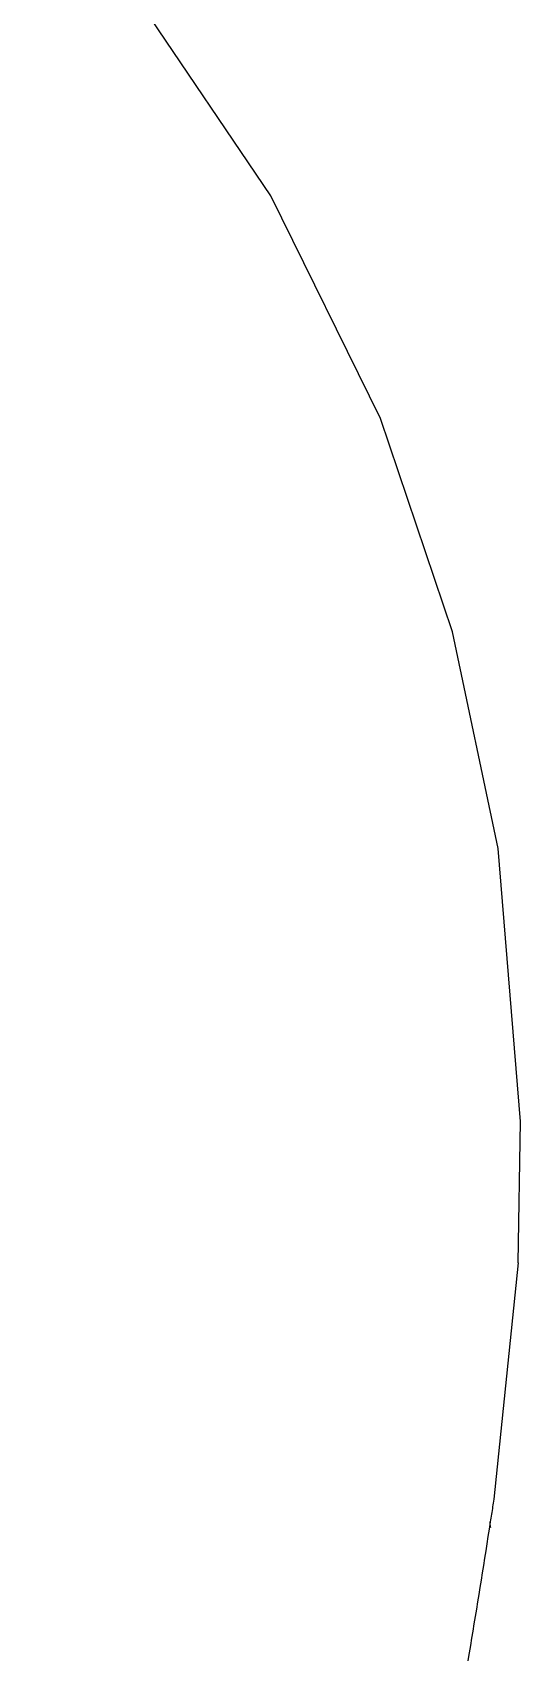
# Model space of a CAD drawing. Extents: x -1802 to -1505, y -7177 to -6757.
# Drawn here: x -1743.98 to -1737.01, y -6995.67 to -6972.54 of the extents above; entities that cross this region are included whole.
import ezdxf

# ---------------------------------------------------------------- set-up
doc = ezdxf.new("R2010")
doc.units = 0
doc.header["$LTSCALE"] = 5
doc.header["$MEASUREMENT"] = 0
doc.layers.add('DWG', color=7, linetype='CONTINUOUS')

msp = doc.modelspace()

# ---------------------------------------------------------------- linework, layer by layer
at = {"layer": 'DWG'}
for p, q in [((-1737.043, -6990.109), (-1737.391, -6993.483)), ((-1737.442, -6993.805), (-1737.458, -6993.909))]:
    msp.add_line(p, q, dxfattribs=at)
for points in [[(-1737.979, -6981.097), (-1739.009, -6978.056), (-1740.574, -6974.876), (-1742.399, -6972.18), (-1743.978, -6970.372)], [(-1737.043, -6990.109), (-1737.009, -6988.088), (-1737.33, -6984.192), (-1737.979, -6981.098)]]:
    msp.add_lwpolyline(points, dxfattribs=at)
for points, start_tangent, end_tangent in [([(-1737.391, -6993.483), (-1737.408, -6993.59), (-1737.425, -6993.697), (-1737.442, -6993.805)], (-0.155017, -0.987912), (-0.155977, -0.987761)), ([(-1737.436, -6993.885), (-1737.442, -6993.805)], (-0.198048, 0.980192), (0.054001, 0.998541)), ([(-1737.458, -6993.909), (-1737.725, -6995.572), (-1738.543, -7000.586)], (-0.15627, -0.987714), (-0.159286, -0.987233))]:
    msp.add_spline(points, degree=3, dxfattribs=dict(at, start_tangent=start_tangent, end_tangent=end_tangent))

doc.saveas('drawing.dxf')
